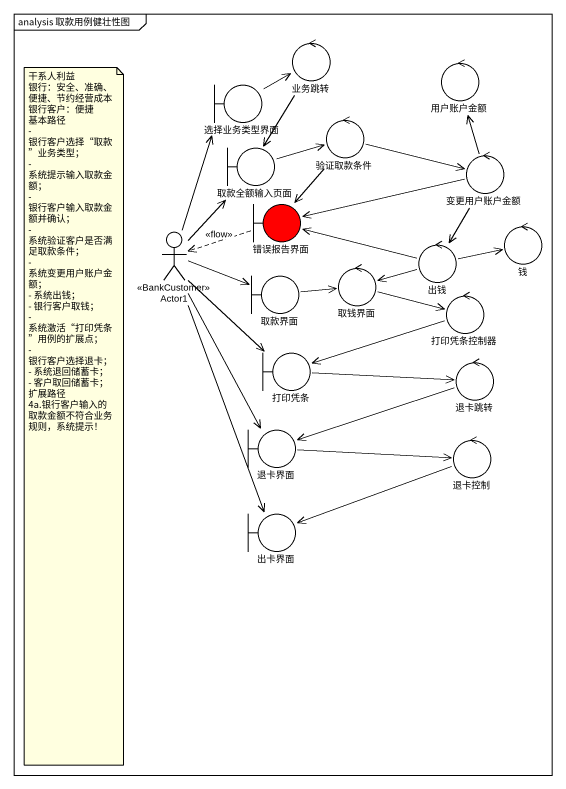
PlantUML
@startuml
mainframe analysis 取款用例健壮性图
control 业务跳转
boundary 选择业务类型界面
control 用户账户金额
control 验证取款条件
boundary 取款全额输入页面
control 变更用户账户金额
boundary 错误报告界面 #FF0000
actor Actor1 <<BankCustomer>>
control 出钱
control 钱
boundary 取款界面
control 取钱界面
control 打印凭条控制器
boundary 打印凭条
control 退卡跳转
boundary 退卡界面
control 退卡控制
boundary 出卡界面
业务跳转 --> 取款全额输入页面
选择业务类型界面 -up-> 业务跳转
验证取款条件 -right-> 变更用户账户金额
验证取款条件 --> 错误报告界面
取款全额输入页面 -right-> 验证取款条件
变更用户账户金额 -up-> 用户账户金额
变更用户账户金额 -left-> 错误报告界面
变更用户账户金额 --> 出钱
错误报告界面 .left.> Actor1 : <<flow>>
Actor1 -up-> 选择业务类型界面
Actor1 -up-> 取款全额输入页面
Actor1 -right-> 取款界面
Actor1 --> 打印凭条
Actor1 --> 退卡界面
Actor1 --> 出卡界面
出钱 -left-> 错误报告界面
出钱 -right-> 钱
出钱 -left-> 取钱界面
取款界面 -right-> 取钱界面
取钱界面 -right-> 打印凭条控制器
打印凭条控制器 -left-> 打印凭条
打印凭条 -right-> 退卡跳转
退卡跳转 -left-> 退卡界面
退卡界面 -right-> 退卡控制
退卡控制 -left-> 出卡界面
note as N1
  干系人利益
  银行：安全、准确、便捷、节约经营成本
  银行客户：便捷
  基本路径
  - 银行客户选择“取款”业务类型；
  - 系统提示输入取款金额；
  - 银行客户输入取款金额并确认；
  - 系统验证客户是否满足取款条件；
  - 系统变更用户账户金额；
  - 系统出钱；
  - 银行客户取钱；
  - 系统激活“打印凭条”用例的扩展点；
  - 银行客户选择退卡；
  - 系统退回储蓄卡；
  - 客户取回储蓄卡；
  扩展路径
  4a.银行客户输入的取款金额不符合业务规则，系统提示！
end note
@enduml
